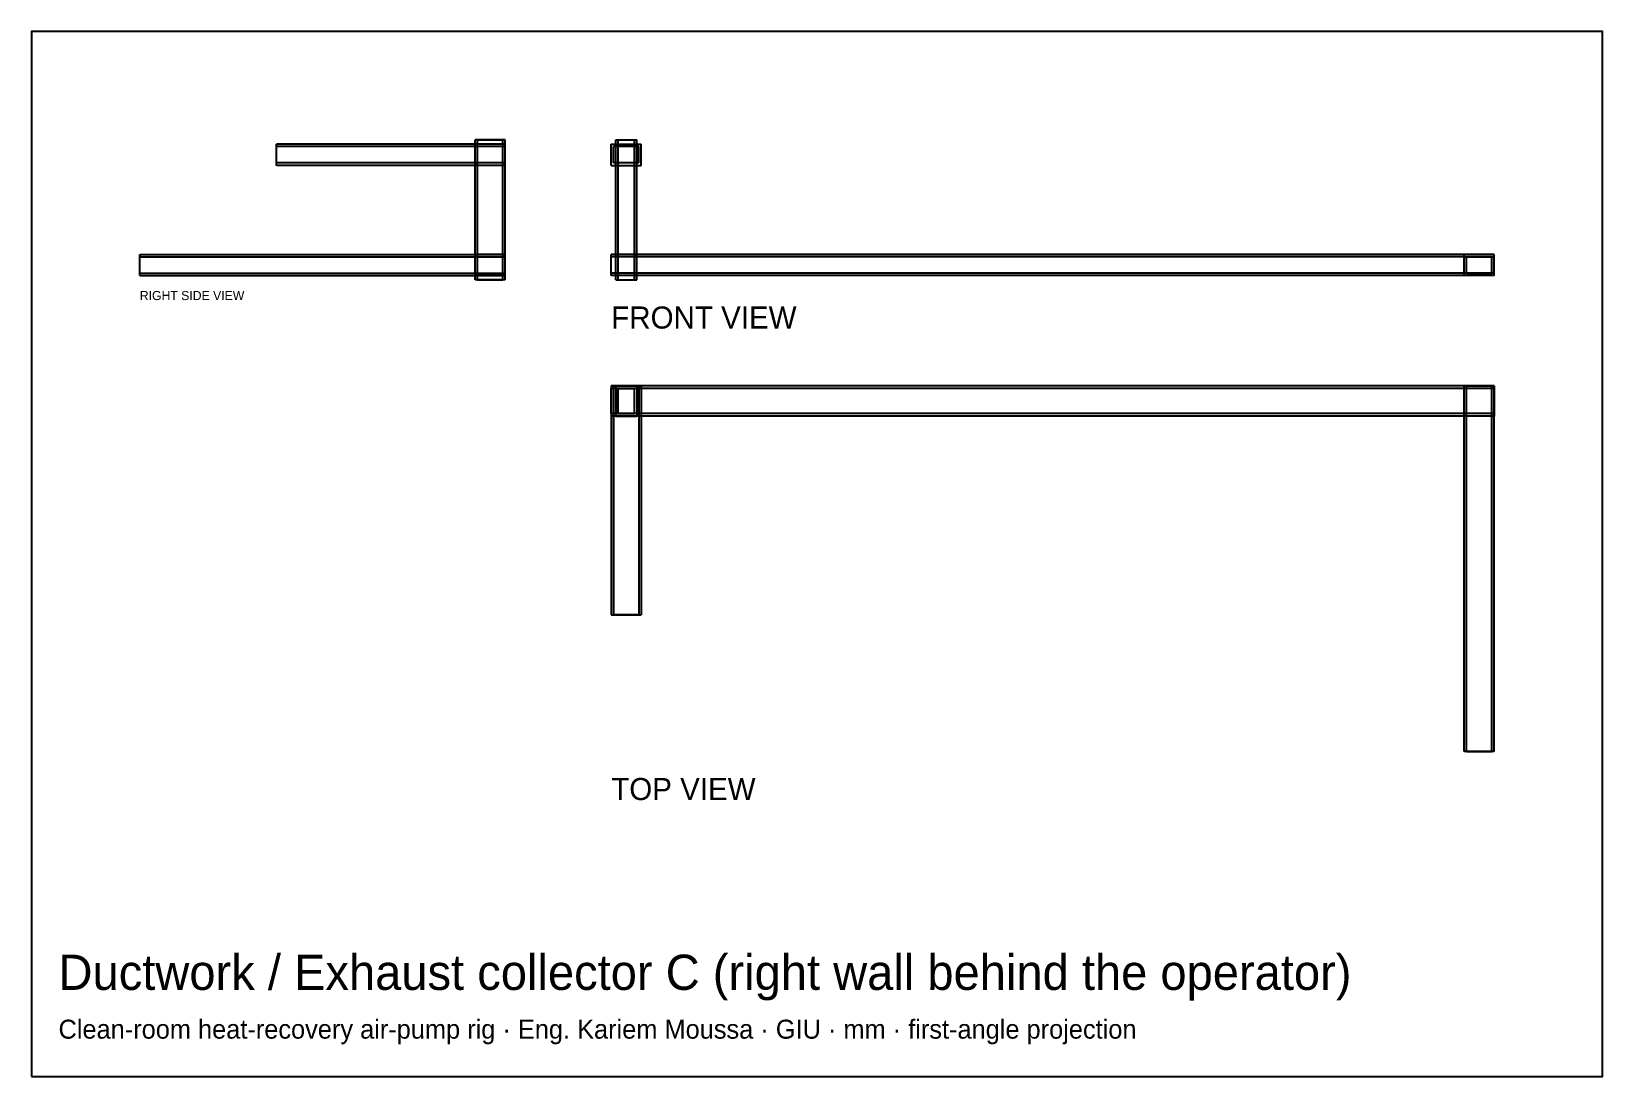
# Model space of a CAD drawing. Header units: millimetres. Extents: x -388 to 590, y -463 to 187.
import ezdxf

# ---------------------------------------------------------------- set-up
doc = ezdxf.new("R2010")
doc.units = ezdxf.units.MM
for name, color, linetype in [('BORDER', 7, 'Continuous'), ('HIDDEN', 8, 'Continuous'), ('TEXT', 5, 'Continuous'), ('VISIBLE', 7, 'Continuous')]:
    doc.layers.add(name, color=color, linetype=linetype)

msp = doc.modelspace()

# ---------------------------------------------------------------- linework, layer by layer
at = {"layer": 'BORDER'}
msp.add_lwpolyline([(-387.5003, -463.293), (589.7463, -463.293), (589.7463, 186.7463), (-387.5003, 186.7463)], close=True, dxfattribs=at)
at = {"layer": 'HIDDEN'}
for points in [[(-92.754, 119.35), (-111.454, 119.35)], [(-111.454, 32.15), (-111.454, 119.35)], [(-109.954, 32.15), (-109.954, 119.35)], [(-109.954, 32.15), (-109.954, 119.35)], [(-109.954, 119.35), (-94.254, 119.35)], [(-109.954, 119.35), (-94.254, 119.35)], [(-94.254, 32.15), (-94.254, 119.35)], [(-94.254, 32.15), (-94.254, 119.35)], [(-92.754, 32.15), (-92.754, 119.35)], [(-24.0875, 119.35), (-10.9125, 119.35)], [(-24.0875, 32.15), (-24.0875, 119.35)], [(-22.5875, 32.15), (-22.5875, 119.35)], [(-22.5875, 32.15), (-22.5875, 119.35)], [(-22.5875, 119.35), (-12.4125, 119.35)], [(-22.5875, 119.35), (-12.4125, 119.35)], [(-12.4125, 32.15), (-12.4125, 119.35)], [(-12.4125, 32.15), (-12.4125, 119.35)], [(-10.9125, 32.15), (-10.9125, 119.35)], [(-92.754, 116.5875), (-235.104, 116.5875)], [(-235.104, 103.4125), (-235.104, 116.5875)], [(-92.754, 115.0875), (-235.104, 115.0875)], [(-92.754, 115.0875), (-235.104, 115.0875)], [(-235.104, 104.9125), (-235.104, 115.0875)], [(-235.104, 104.9125), (-235.104, 115.0875)], [(-111.454, 103.4125), (-111.454, 116.5875)], [(-92.754, 103.4125), (-92.754, 116.5875)], [(-92.754, 104.9125), (-92.754, 115.0875)], [(-92.754, 104.9125), (-92.754, 115.0875)], [(-26.85, 116.5875), (-8.15, 116.5875)], [(-26.85, 103.4125), (-26.85, 116.5875)], [(-25.35, 104.9125), (-25.35, 115.0875)], [(-9.65, 115.0875), (-25.35, 115.0875)], [(-24.0875, 115.0875), (-24.0875, 116.5875)], [(-10.9125, 115.0875), (-10.9125, 116.5875)], [(-9.65, 104.9125), (-9.65, 115.0875)], [(-8.15, 103.4125), (-8.15, 116.5875)], [(-92.754, 104.9125), (-235.104, 104.9125)], [(-92.754, 104.9125), (-235.104, 104.9125)], [(-92.754, 103.4125), (-235.104, 103.4125)], [(-26.85, 103.4125), (-8.15, 103.4125)], [(-9.65, 104.9125), (-25.35, 104.9125)], [(-24.0875, 103.4125), (-24.0875, 104.9125)], [(-10.9125, 103.4125), (-10.9125, 104.9125)], [(-320.104, 34.9125), (-320.104, 48.0875)], [(-320.104, 48.0875), (-92.754, 48.0875)], [(-320.104, 46.5875), (-92.754, 46.5875)], [(-320.104, 46.5875), (-92.754, 46.5875)], [(-320.104, 36.4125), (-320.104, 46.5875)], [(-320.104, 36.4125), (-320.104, 46.5875)], [(-111.454, 34.9125), (-111.454, 48.0875)], [(-92.754, 48.0875), (-111.454, 48.0875)], [(-111.454, 34.9125), (-111.454, 48.0875)], [(-109.954, 46.5875), (-94.254, 46.5875)], [(-109.954, 36.4125), (-109.954, 46.5875)], [(-94.254, 36.4125), (-94.254, 46.5875)], [(-92.754, 34.9125), (-92.754, 48.0875)], [(-92.754, 34.9125), (-92.754, 48.0875)], [(-92.754, 36.4125), (-92.754, 46.5875)], [(-92.754, 36.4125), (-92.754, 46.5875)], [(522.35, 48.0875), (-26.85, 48.0875)], [(-26.85, 34.9125), (-26.85, 48.0875)], [(522.35, 46.5875), (-26.85, 46.5875)], [(522.35, 46.5875), (-26.85, 46.5875)], [(-26.85, 36.4125), (-26.85, 46.5875)], [(-26.85, 36.4125), (-26.85, 46.5875)], [(503.65, 34.9125), (503.65, 48.0875)], [(522.35, 48.0875), (503.65, 48.0875)], [(522.35, 48.0875), (503.65, 48.0875)], [(505.15, 46.5875), (520.85, 46.5875)], [(505.15, 36.4125), (505.15, 46.5875)], [(520.85, 36.4125), (520.85, 46.5875)], [(522.35, 34.9125), (522.35, 48.0875)], [(522.35, 34.9125), (522.35, 48.0875)], [(522.35, 34.9125), (522.35, 48.0875)], [(522.35, 36.4125), (522.35, 46.5875)], [(522.35, 36.4125), (522.35, 46.5875)], [(-320.104, 36.4125), (-92.754, 36.4125)], [(-320.104, 36.4125), (-92.754, 36.4125)], [(-320.104, 34.9125), (-92.754, 34.9125)], [(-92.754, 34.9125), (-111.454, 34.9125)], [(-92.754, 32.15), (-111.454, 32.15)], [(-109.954, 36.4125), (-94.254, 36.4125)], [(-109.954, 32.15), (-94.254, 32.15)], [(-109.954, 32.15), (-94.254, 32.15)], [(522.35, 36.4125), (-26.85, 36.4125)], [(522.35, 36.4125), (-26.85, 36.4125)], [(522.35, 34.9125), (-26.85, 34.9125)], [(-24.0875, 32.15), (-10.9125, 32.15)], [(-22.5875, 32.15), (-12.4125, 32.15)], [(-22.5875, 32.15), (-12.4125, 32.15)], [(522.35, 34.9125), (503.65, 34.9125)], [(522.35, 34.9125), (503.65, 34.9125)], [(505.15, 36.4125), (520.85, 36.4125)], [(-26.85, -33.754), (-26.85, -52.454)], [(-26.85, -33.754), (-26.85, -52.454)], [(-8.15, -33.754), (-26.85, -33.754)], [(522.35, -33.754), (-26.85, -33.754)], [(-26.85, -33.754), (-8.15, -33.754)], [(-26.85, -33.754), (-26.85, -176.104)], [(522.35, -35.254), (-26.85, -35.254)], [(522.35, -35.254), (-26.85, -35.254)], [(-26.85, -50.954), (-26.85, -35.254)], [(-26.85, -50.954), (-26.85, -35.254)], [(-25.35, -33.754), (-25.35, -176.104)], [(-25.35, -33.754), (-25.35, -176.104)], [(-9.65, -33.754), (-25.35, -33.754)], [(-9.65, -33.754), (-25.35, -33.754)], [(-24.0875, -33.754), (-24.0875, -52.454)], [(-24.0875, -33.754), (-10.9125, -33.754)], [(-22.5875, -35.254), (-12.4125, -35.254)], [(-22.5875, -50.954), (-22.5875, -35.254)], [(-12.4125, -50.954), (-12.4125, -35.254)], [(-10.9125, -33.754), (-10.9125, -52.454)], [(-9.65, -33.754), (-9.65, -176.104)], [(-9.65, -33.754), (-9.65, -176.104)], [(-8.15, -33.754), (-8.15, -176.104)], [(522.35, -33.754), (503.65, -33.754)], [(503.65, -261.104), (503.65, -33.754)], [(505.15, -261.104), (505.15, -33.754)], [(505.15, -261.104), (505.15, -33.754)], [(505.15, -33.754), (520.85, -33.754)], [(505.15, -33.754), (520.85, -33.754)], [(520.85, -261.104), (520.85, -33.754)], [(520.85, -261.104), (520.85, -33.754)], [(522.35, -261.104), (522.35, -33.754)], [(522.35, -33.754), (522.35, -52.454)], [(522.35, -50.954), (522.35, -35.254)], [(522.35, -50.954), (522.35, -35.254)], [(522.35, -50.954), (-26.85, -50.954)], [(522.35, -50.954), (-26.85, -50.954)], [(-8.15, -52.454), (-26.85, -52.454)], [(522.35, -52.454), (-26.85, -52.454)], [(-24.0875, -52.454), (-10.9125, -52.454)], [(-22.5875, -50.954), (-12.4125, -50.954)], [(-26.85, -176.104), (-8.15, -176.104)], [(-9.65, -176.104), (-25.35, -176.104)], [(-9.65, -176.104), (-25.35, -176.104)], [(522.35, -261.104), (503.65, -261.104)], [(505.15, -261.104), (520.85, -261.104)], [(505.15, -261.104), (520.85, -261.104)]]:
    msp.add_lwpolyline(points, dxfattribs=at)
at = {"layer": 'VISIBLE'}
for points in [[(-111.454, 116.5875), (-111.454, 119.35)], [(-92.754, 119.35), (-111.454, 119.35)], [(-92.754, 32.15), (-92.754, 119.35)], [(-24.0875, 119.35), (-10.9125, 119.35)], [(-24.0875, 116.5875), (-24.0875, 119.35)], [(-10.9125, 116.5875), (-10.9125, 119.35)], [(-92.754, 116.5875), (-235.104, 116.5875)], [(-235.104, 103.4125), (-235.104, 116.5875)], [(-92.754, 103.4125), (-92.754, 116.5875)], [(-26.85, 116.5875), (-8.15, 116.5875)], [(-26.85, 103.4125), (-26.85, 116.5875)], [(-25.35, 104.9125), (-25.35, 115.0875)], [(-9.65, 115.0875), (-25.35, 115.0875)], [(-24.0875, 104.9125), (-24.0875, 115.0875)], [(-10.9125, 104.9125), (-10.9125, 115.0875)], [(-9.65, 104.9125), (-9.65, 115.0875)], [(-8.15, 103.4125), (-8.15, 116.5875)], [(-92.754, 103.4125), (-235.104, 103.4125)], [(-111.454, 48.0875), (-111.454, 103.4125)], [(-26.85, 103.4125), (-8.15, 103.4125)], [(-9.65, 104.9125), (-25.35, 104.9125)], [(-24.0875, 32.15), (-24.0875, 103.4125)], [(-10.9125, 32.15), (-10.9125, 103.4125)], [(-320.104, 34.9125), (-320.104, 48.0875)], [(-320.104, 48.0875), (-92.754, 48.0875)], [(-111.454, 34.9125), (-111.454, 48.0875)], [(-92.754, 48.0875), (-111.454, 48.0875)], [(-109.954, 46.5875), (-94.254, 46.5875)], [(-109.954, 36.4125), (-109.954, 46.5875)], [(-94.254, 36.4125), (-94.254, 46.5875)], [(-92.754, 34.9125), (-92.754, 48.0875)], [(-92.754, 34.9125), (-92.754, 48.0875)], [(503.65, 48.0875), (-26.85, 48.0875)], [(-26.85, 34.9125), (-26.85, 48.0875)], [(503.65, 34.9125), (503.65, 48.0875)], [(522.35, 48.0875), (503.65, 48.0875)], [(505.15, 46.5875), (520.85, 46.5875)], [(505.15, 36.4125), (505.15, 46.5875)], [(520.85, 36.4125), (520.85, 46.5875)], [(522.35, 34.9125), (522.35, 48.0875)], [(-320.104, 34.9125), (-92.754, 34.9125)], [(-92.754, 34.9125), (-111.454, 34.9125)], [(-111.454, 32.15), (-111.454, 34.9125)], [(-92.754, 32.15), (-111.454, 32.15)], [(-109.954, 36.4125), (-94.254, 36.4125)], [(503.65, 34.9125), (-26.85, 34.9125)], [(-24.0875, 32.15), (-10.9125, 32.15)], [(522.35, 34.9125), (503.65, 34.9125)], [(505.15, 36.4125), (520.85, 36.4125)], [(-26.85, -33.754), (-8.15, -33.754)], [(-26.85, -33.754), (-26.85, -176.104)], [(-24.0875, -33.754), (-24.0875, -52.454)], [(-24.0875, -33.754), (-10.9125, -33.754)], [(-22.5875, -35.254), (-12.4125, -35.254)], [(-22.5875, -50.954), (-22.5875, -35.254)], [(-12.4125, -50.954), (-12.4125, -35.254)], [(-10.9125, -33.754), (-10.9125, -52.454)], [(522.35, -33.754), (-8.15, -33.754)], [(-8.15, -33.754), (-8.15, -176.104)], [(503.65, -261.104), (503.65, -33.754)], [(522.35, -33.754), (503.65, -33.754)], [(522.35, -261.104), (522.35, -33.754)], [(522.35, -33.754), (522.35, -52.454)], [(-24.0875, -52.454), (-10.9125, -52.454)], [(-22.5875, -50.954), (-12.4125, -50.954)], [(522.35, -52.454), (-8.15, -52.454)], [(-26.85, -176.104), (-8.15, -176.104)], [(522.35, -261.104), (503.65, -261.104)]]:
    msp.add_lwpolyline(points, dxfattribs=at)

# ---------------------------------------------------------------- texts
at = {"layer": 'TEXT'}
for s, height, p in [('RIGHT SIDE VIEW', 5.68375, (-320.104, 19.6457)), ('FRONT VIEW', 13.73, (-26.85, 1.944)), ('TOP VIEW', 13.73, (-26.85, -291.31)), ('Ductwork / Exhaust collector C (right wall behind the operator)', 21.903804, (-370.6512, -409.3759)), ('Clean-room heat-recovery air-pump rig · Eng. Kariem Moussa · GIU · mm · first-angle projection', 11.794356, (-370.6512, -439.7042))]:
    msp.add_text(s, height=height, dxfattribs=at).set_placement(p)

doc.saveas('drawing.dxf')
